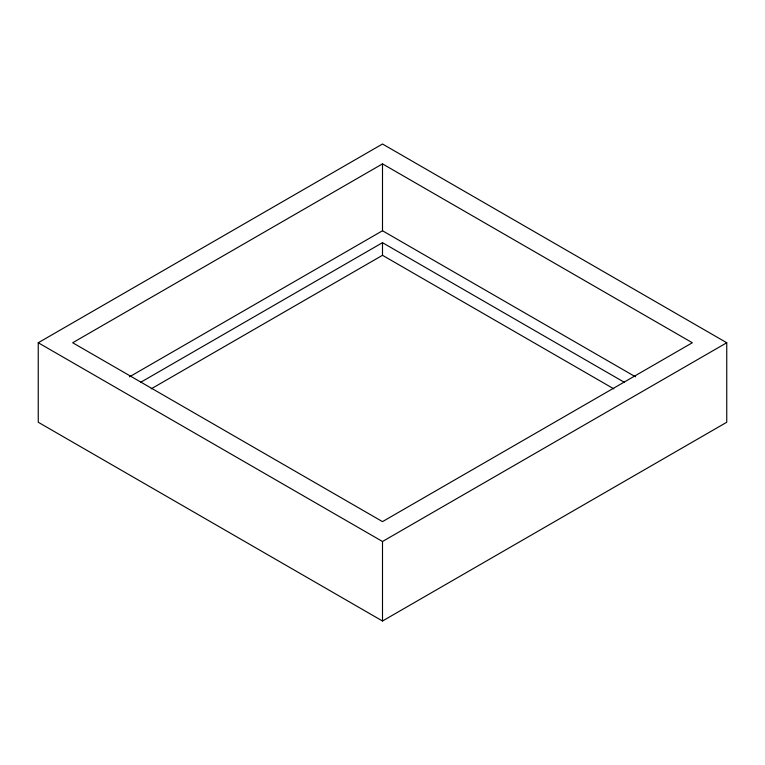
<?xml version="1.0" encoding="UTF-8"?>
<svg xmlns="http://www.w3.org/2000/svg" width="765" height="765" viewBox="0 0 765 765"><rect width="100%" height="100%" fill="white"/><g stroke="black" fill="none" stroke-linecap="round" stroke-linejoin="round"><path stroke-width="1.15" d="M129.476 376.839L382.5 230.753L382.5 163.873L692.325 342.749L382.5 521.625L72.675 342.749L382.5 163.873M38.25 342.749L382.5 144.002L726.75 342.749L726.75 422.251L382.5 620.998L38.25 422.251L38.25 342.749L382.5 541.496L726.75 342.749M140.837 382.204L382.5 242.677L624.163 382.204M151.164 388.859L382.5 255.3L613.836 388.859M382.5 230.753L635.524 376.839M382.5 242.677L382.5 255.3M382.5 541.496L382.5 620.998"/></g></svg>
